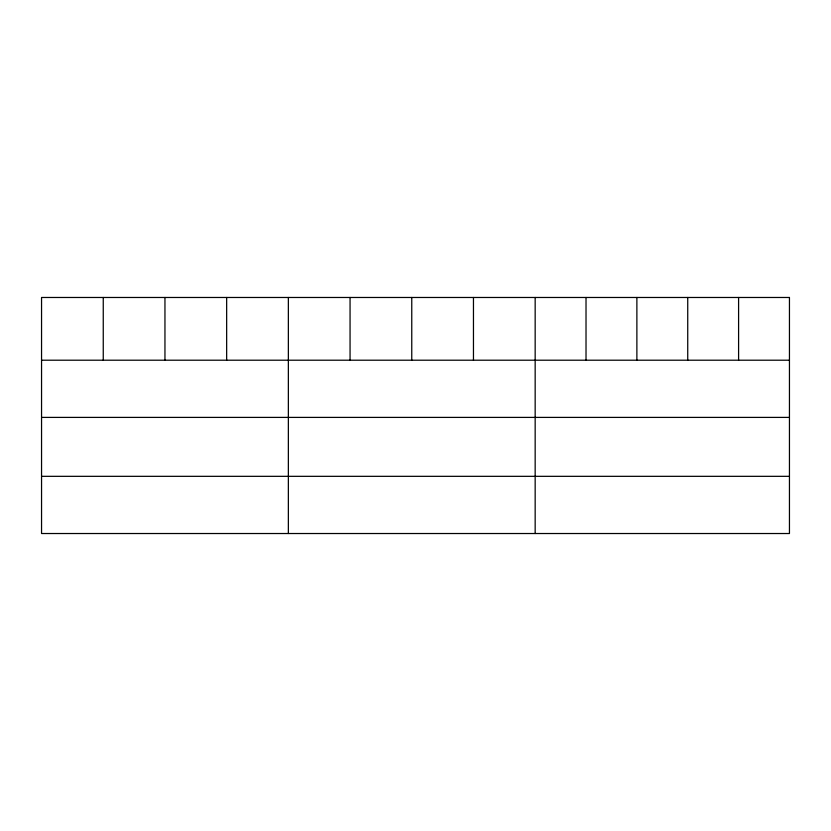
<?xml version="1.0" encoding="UTF-8"?>
<svg xmlns="http://www.w3.org/2000/svg" width="831" height="831" viewBox="0 0 831 831"><rect width="100%" height="100%" fill="white"/><g stroke="black" fill="none" stroke-linecap="round" stroke-linejoin="round"><path stroke-width="1.25" d="M41.55 360.207L789.45 360.207M41.55 417.401L789.45 417.401M41.55 476.329L789.45 476.329M738.593 297.477L738.593 360.207M687.736 297.477L687.736 360.207M636.878 297.477L636.878 360.207M586.021 297.477L586.021 360.207M535.164 297.477L535.164 533.523M473.462 297.477L473.462 360.207M411.76 297.477L411.76 360.207M350.059 297.477L350.059 360.207M288.357 297.477L288.357 533.523M226.655 297.477L226.655 360.207M164.954 297.477L164.954 360.207M103.252 297.477L103.252 360.207M789.45 297.477L41.55 297.477L41.55 533.523L789.45 533.523L789.45 297.477"/></g></svg>
